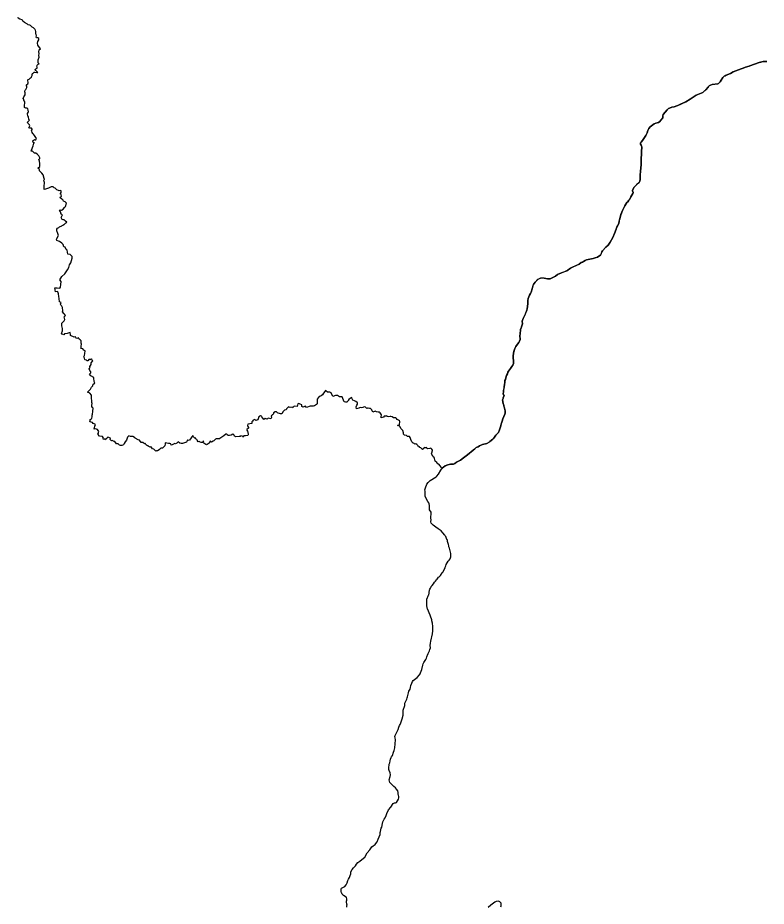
# Model space of a CAD drawing. Extents: x -74 to -34.8, y -33.8 to 5.3.
# Drawn here: x -55.684 to -53.221, y -25.511 to -22.587 of the extents above; entities that cross this region are included whole.
import ezdxf

# ---------------------------------------------------------------- set-up
doc = ezdxf.new("R2010")
doc.units = 0
doc.header["$LTSCALE"] = 2
doc.layers.add('UFEBRASIL', color=7, linetype='Continuous')

msp = doc.modelspace()

# ---------------------------------------------------------------- linework, layer by layer
at = {"layer": 'UFEBRASIL'}
for points in [[(-53.2186, -22.7312), (-53.2234, -22.731), (-53.2287, -22.7312), (-53.2309, -22.7314), (-53.24, -22.7335), (-53.2441, -22.7347), (-53.2749, -22.7449), (-53.2773, -22.7461), (-53.2889, -22.7496), (-53.2914, -22.7509), (-53.3001, -22.7539), (-53.3027, -22.7553), (-53.3291, -22.7652), (-53.3378, -22.7703), (-53.352, -22.7757), (-53.3557, -22.778), (-53.3595, -22.7796), (-53.3638, -22.7836), (-53.3691, -22.7923), (-53.3724, -22.7985), (-53.3775, -22.8032), (-53.3798, -22.8044), (-53.3987, -22.8067), (-53.4041, -22.8088), (-53.408, -22.8114), (-53.4104, -22.8139), (-53.4117, -22.8157), (-53.4195, -22.8245), (-53.4217, -22.8262), (-53.4237, -22.8273), (-53.4297, -22.833), (-53.4509, -22.8419), (-53.471, -22.8553), (-53.4848, -22.8639), (-53.5031, -22.8718), (-53.5121, -22.8757), (-53.5152, -22.8769), (-53.5236, -22.8801), (-53.531, -22.8811), (-53.5339, -22.8821), (-53.5363, -22.8833), (-53.5419, -22.8862), (-53.5468, -22.8901), (-53.5594, -22.906), (-53.5605, -22.9095), (-53.5608, -22.9162), (-53.5686, -22.9258), (-53.5708, -22.9285), (-53.5754, -22.9317), (-53.5844, -22.934), (-53.5893, -22.9362), (-53.6026, -22.9461), (-53.6074, -22.9513), (-53.6106, -22.9577), (-53.6127, -22.9661), (-53.6166, -22.9742), (-53.6283, -22.9909), (-53.6324, -22.9965), (-53.6341, -22.9985), (-53.6346, -23.0007), (-53.6339, -23.0035), (-53.6323, -23.0066), (-53.6299, -23.0135), (-53.6301, -23.018), (-53.6311, -23.0226), (-53.6314, -23.0394), (-53.6322, -23.0473), (-53.6319, -23.0516), (-53.6327, -23.0643), (-53.6322, -23.0703), (-53.6337, -23.0824), (-53.6341, -23.0925), (-53.6359, -23.1057), (-53.636, -23.1192), (-53.6366, -23.125), (-53.639, -23.1289), (-53.6481, -23.1367), (-53.6548, -23.1442), (-53.6603, -23.1545), (-53.6605, -23.1571), (-53.659, -23.1628), (-53.6599, -23.1658), (-53.6663, -23.1767), (-53.668, -23.1824), (-53.6694, -23.1843), (-53.6733, -23.1874), (-53.6766, -23.1925), (-53.6796, -23.1953), (-53.6857, -23.206), (-53.6936, -23.2214), (-53.6994, -23.2356), (-53.7037, -23.2521), (-53.7041, -23.254), (-53.705, -23.2581), (-53.7056, -23.2633), (-53.7088, -23.2704), (-53.7129, -23.2782), (-53.7149, -23.2834), (-53.7197, -23.2976), (-53.7252, -23.3104), (-53.7341, -23.3253), (-53.7413, -23.3356), (-53.7485, -23.3423), (-53.7593, -23.354), (-53.7614, -23.3575), (-53.7664, -23.3681), (-53.7711, -23.3721), (-53.776, -23.3753), (-53.7841, -23.3776), (-53.7902, -23.3799), (-53.8068, -23.3829), (-53.8092, -23.3835), (-53.8116, -23.3841), (-53.816, -23.3856), (-53.8221, -23.3891), (-53.8264, -23.3919), (-53.8292, -23.393), (-53.8366, -23.3976), (-53.8528, -23.4053), (-53.8558, -23.4068), (-53.8644, -23.4117), (-53.8735, -23.4177), (-53.8766, -23.4198), (-53.8804, -23.4212), (-53.8845, -23.423), (-53.8943, -23.4262), (-53.9075, -23.4323), (-53.9145, -23.4375), (-53.9251, -23.4432), (-53.9321, -23.4459), (-53.9408, -23.4463), (-53.9509, -23.4445), (-53.9619, -23.4437), (-53.9637, -23.444), (-53.9727, -23.4485), (-53.9815, -23.4569), (-53.9874, -23.4666), (-53.9906, -23.479), (-53.9947, -23.4904), (-53.9968, -23.4945), (-54.0002, -23.4997), (-54.0043, -23.5111), (-54.0051, -23.5176), (-54.0052, -23.5283), (-54.0073, -23.5447), (-54.0085, -23.549), (-54.0139, -23.5629), (-54.0178, -23.5726), (-54.0209, -23.5769), (-54.024, -23.5861), (-54.0232, -23.5946), (-54.0234, -23.5973), (-54.0262, -23.6044), (-54.0281, -23.6107), (-54.0291, -23.6134), (-54.0306, -23.6282), (-54.0311, -23.6329), (-54.0309, -23.6461), (-54.0322, -23.6517), (-54.0346, -23.6559), (-54.0397, -23.6616), (-54.0446, -23.6687), (-54.0476, -23.6759), (-54.0511, -23.6872), (-54.0519, -23.6904), (-54.0535, -23.7017), (-54.0519, -23.7211), (-54.0526, -23.7251), (-54.0537, -23.728), (-54.0549, -23.7306), (-54.0574, -23.7349), (-54.062, -23.7418), (-54.0659, -23.7461), (-54.0685, -23.7503), (-54.0705, -23.754), (-54.0724, -23.7592), (-54.0757, -23.7645), (-54.0781, -23.7725), (-54.079, -23.7774), (-54.0805, -23.7809), (-54.0811, -23.7892), (-54.082, -23.7927), (-54.0831, -23.803), (-54.0839, -23.807), (-54.0854, -23.8136), (-54.0851, -23.8182), (-54.0861, -23.8252), (-54.0853, -23.8282), (-54.0831, -23.8311), (-54.0864, -23.8381), (-54.0864, -23.8407), (-54.087, -23.8427), (-54.0881, -23.8445), (-54.0862, -23.8563), (-54.085, -23.8605), (-54.0839, -23.8622), (-54.084, -23.865), (-54.0827, -23.8673), (-54.0794, -23.8808), (-54.0799, -23.889), (-54.0805, -23.8913), (-54.0874, -23.9077), (-54.0895, -23.9151), (-54.0918, -23.9214), (-54.0931, -23.924), (-54.0943, -23.9299), (-54.098, -23.9439), (-54.1018, -23.952), (-54.1104, -23.9608), (-54.1175, -23.9713), (-54.1203, -23.9741), (-54.1297, -23.9821), (-54.1327, -23.9842), (-54.1403, -23.9884), (-54.1542, -23.9922), (-54.1642, -23.9965), (-54.169, -23.999), (-54.1747, -24.002), (-54.1809, -24.0065), (-54.185, -24.0104), (-54.2038, -24.0252), (-54.2172, -24.036), (-54.2273, -24.0433), (-54.2402, -24.05), (-54.2453, -24.054), (-54.2495, -24.0559), (-54.2553, -24.0568), (-54.2599, -24.0569), (-54.2689, -24.059), (-54.2768, -24.0623), (-54.2841, -24.0676), (-54.2893, -24.0684), (-54.2907, -24.0668), (-54.2932, -24.0614), (-54.2978, -24.0568), (-54.3016, -24.0549), (-54.3041, -24.0509), (-54.31, -24.0463), (-54.312, -24.0381), (-54.3136, -24.0341), (-54.3171, -24.032), (-54.3178, -24.0286), (-54.3216, -24.0245), (-54.322, -24.0224), (-54.3215, -24.0193), (-54.3188, -24.0118), (-54.3189, -24.0105), (-54.3212, -24.0075), (-54.3242, -24.0038), (-54.3279, -24.0052), (-54.3357, -24.006), (-54.3371, -24.0041), (-54.3379, -24.0016), (-54.3407, -24.0028), (-54.3429, -24.0029), (-54.3463, -24.0014), (-54.3476, -24.0048), (-54.352, -24.0077), (-54.355, -24.005), (-54.3577, -24.0031), (-54.3607, -24.0011), (-54.3622, -23.999), (-54.3655, -23.9989), (-54.3658, -23.9966), (-54.3679, -23.9939), (-54.3699, -23.992), (-54.3742, -23.9894), (-54.3771, -23.991), (-54.379, -23.9886), (-54.3812, -23.9868), (-54.3838, -23.9868), (-54.3848, -23.9849), (-54.3869, -23.9828), (-54.3898, -23.9748), (-54.3915, -23.9721), (-54.3927, -23.9691), (-54.3943, -23.9653), (-54.3974, -23.9651), (-54.4013, -23.9648), (-54.4049, -23.9625), (-54.4113, -23.9612), (-54.4147, -23.9581), (-54.4143, -23.9534), (-54.4165, -23.9461), (-54.419, -23.9434), (-54.422, -23.9405), (-54.4262, -23.9321), (-54.4268, -23.9311), (-54.43, -23.9297), (-54.4319, -23.929), (-54.4341, -23.9291), (-54.4313, -23.9277), (-54.4275, -23.9267), (-54.4262, -23.9157), (-54.4277, -23.9135), (-54.4312, -23.9112), (-54.4348, -23.9092), (-54.4377, -23.9061), (-54.4401, -23.9043), (-54.4433, -23.9044), (-54.4467, -23.9034), (-54.452, -23.9007), (-54.4563, -23.8991), (-54.4587, -23.8998), (-54.4628, -23.9007), (-54.4665, -23.8992), (-54.4693, -23.8977), (-54.4719, -23.8979), (-54.4777, -23.8979), (-54.4802, -23.9013), (-54.4873, -23.9037), (-54.4877, -23.9005), (-54.4868, -23.894), (-54.4916, -23.8876), (-54.493, -23.8852), (-54.4974, -23.8848), (-54.5029, -23.8844), (-54.5073, -23.8824), (-54.5149, -23.8852), (-54.5173, -23.8814), (-54.5183, -23.8779), (-54.5206, -23.8755), (-54.5232, -23.8736), (-54.5264, -23.8727), (-54.5301, -23.8718), (-54.5325, -23.8726), (-54.5352, -23.8732), (-54.5389, -23.8691), (-54.5434, -23.8681), (-54.5483, -23.8695), (-54.553, -23.8708), (-54.5568, -23.8701), (-54.5616, -23.8722), (-54.5686, -23.8745), (-54.5703, -23.868), (-54.5679, -23.8627), (-54.5659, -23.859), (-54.5658, -23.8539), (-54.5672, -23.8535), (-54.5707, -23.8504), (-54.5756, -23.848), (-54.5815, -23.8458), (-54.5833, -23.8418), (-54.5842, -23.837), (-54.5868, -23.8381), (-54.5891, -23.839), (-54.5945, -23.8439), (-54.5966, -23.8469), (-54.5976, -23.849), (-54.6008, -23.8522), (-54.602, -23.8523), (-54.605, -23.852), (-54.6097, -23.8514), (-54.6166, -23.835), (-54.6249, -23.8351), (-54.6314, -23.83), (-54.6383, -23.8306), (-54.6468, -23.8338), (-54.6526, -23.8215), (-54.6545, -23.82), (-54.657, -23.8197), (-54.659, -23.8193), (-54.6643, -23.8192), (-54.6694, -23.8154), (-54.6695, -23.8125), (-54.6779, -23.8226), (-54.681, -23.8284), (-54.6857, -23.832), (-54.6876, -23.8326), (-54.6916, -23.8338), (-54.6986, -23.842), (-54.6985, -23.8507), (-54.6979, -23.8578), (-54.7001, -23.8599), (-54.707, -23.8646), (-54.7081, -23.8645), (-54.7116, -23.865), (-54.7212, -23.8656), (-54.7333, -23.8697), (-54.7366, -23.8659), (-54.7453, -23.8687), (-54.7484, -23.8661), (-54.7493, -23.861), (-54.7546, -23.8587), (-54.7591, -23.8567), (-54.7619, -23.8581), (-54.764, -23.8662), (-54.7746, -23.8654), (-54.7765, -23.8681), (-54.7791, -23.8706), (-54.7809, -23.869), (-54.787, -23.8703), (-54.7901, -23.8685), (-54.7928, -23.8681), (-54.796, -23.8711), (-54.797, -23.8719), (-54.7991, -23.8739), (-54.8007, -23.8772), (-54.8058, -23.8792), (-54.8076, -23.8813), (-54.8107, -23.8836), (-54.8143, -23.8904), (-54.8188, -23.8903), (-54.8228, -23.8899), (-54.8268, -23.8881), (-54.8295, -23.8871), (-54.8322, -23.8846), (-54.8363, -23.8839), (-54.8417, -23.8878), (-54.8422, -23.8902), (-54.8447, -23.8927), (-54.847, -23.8937), (-54.8478, -23.8957), (-54.8498, -23.897), (-54.8492, -23.9026), (-54.8508, -23.9076), (-54.8601, -23.9052), (-54.8614, -23.9072), (-54.8631, -23.9082), (-54.8692, -23.9063), (-54.8735, -23.9093), (-54.8771, -23.9053), (-54.8807, -23.9009), (-54.8811, -23.8986), (-54.8851, -23.897), (-54.8909, -23.9002), (-54.8936, -23.9108), (-54.9008, -23.9123), (-54.9034, -23.9096), (-54.9092, -23.9119), (-54.9116, -23.9144), (-54.9134, -23.9171), (-54.9133, -23.9221), (-54.9269, -23.9248), (-54.9273, -23.9294), (-54.9265, -23.9323), (-54.9241, -23.9352), (-54.9242, -23.9374), (-54.9298, -23.9423), (-54.9303, -23.9443), (-54.928, -23.9482), (-54.9264, -23.9506), (-54.9268, -23.9537), (-54.9258, -23.9559), (-54.9253, -23.9603), (-54.9271, -23.9618), (-54.9338, -23.9632), (-54.9394, -23.9629), (-54.9414, -23.9674), (-54.9422, -23.965), (-54.9449, -23.9646), (-54.9494, -23.9635), (-54.9518, -23.9652), (-54.9553, -23.9655), (-54.9667, -23.9662), (-54.9705, -23.9643), (-54.9727, -23.9603), (-54.9764, -23.9577), (-54.9812, -23.961), (-54.9871, -23.9618), (-54.991, -23.9623), (-54.995, -23.9601), (-54.9955, -23.9579), (-54.9986, -23.9576), (-55.0053, -23.9628), (-55.0184, -23.9715), (-55.0201, -23.9726), (-55.0235, -23.9729), (-55.0267, -23.9731), (-55.0285, -23.9727), (-55.0313, -23.9734), (-55.0333, -23.9739), (-55.035, -23.9764), (-55.0368, -23.9779), (-55.0388, -23.9797), (-55.0406, -23.9808), (-55.046, -23.9842), (-55.0514, -23.981), (-55.0527, -23.9863), (-55.0533, -23.9869), (-55.0601, -23.992), (-55.0627, -23.9931), (-55.0643, -23.9921), (-55.0717, -23.9875), (-55.0734, -23.985), (-55.0729, -23.98), (-55.0753, -23.9847), (-55.0803, -23.9847), (-55.0832, -23.9835), (-55.0852, -23.9822), (-55.0904, -23.9826), (-55.093, -23.9776), (-55.0942, -23.975), (-55.0969, -23.9737), (-55.0987, -23.9723), (-55.0986, -23.9693), (-55.1007, -23.9706), (-55.107, -23.9652), (-55.1072, -23.9619), (-55.1184, -23.9772), (-55.1227, -23.9787), (-55.1247, -23.9761), (-55.1262, -23.9795), (-55.1287, -23.9837), (-55.1381, -23.987), (-55.1419, -23.9879), (-55.1457, -23.9888), (-55.1499, -23.9876), (-55.1559, -23.9832), (-55.1579, -23.9856), (-55.1599, -23.9878), (-55.1647, -23.9895), (-55.1671, -23.9887), (-55.1756, -23.9933), (-55.1787, -23.9938), (-55.1803, -23.9898), (-55.183, -23.9879), (-55.1874, -23.9884), (-55.1929, -23.9868), (-55.1984, -23.9867), (-55.199, -23.9894), (-55.1994, -23.9958), (-55.2017, -23.9982), (-55.2045, -24.0008), (-55.2069, -24.0036), (-55.2114, -24.0041), (-55.2153, -24.0058), (-55.2187, -24.0097), (-55.2239, -24.0125), (-55.2272, -24.013), (-55.229, -24.014), (-55.2329, -24.0101), (-55.2354, -24.0066), (-55.2404, -24.006), (-55.2429, -24.0029), (-55.2438, -24.0012), (-55.246, -23.9982), (-55.248, -24.0001), (-55.2521, -23.9987), (-55.2541, -23.9966), (-55.2569, -23.9962), (-55.2603, -23.9941), (-55.262, -23.9917), (-55.2642, -23.9875), (-55.2663, -23.9894), (-55.2704, -23.9877), (-55.271, -23.9855), (-55.2744, -23.9848), (-55.2778, -23.9846), (-55.2833, -23.9777), (-55.2874, -23.9759), (-55.2969, -23.9712), (-55.2987, -23.9698), (-55.3027, -23.9669), (-55.3042, -23.965), (-55.3123, -23.9651), (-55.3177, -23.9629), (-55.3223, -23.9677), (-55.3262, -23.9777), (-55.3299, -23.9831), (-55.3339, -23.9886), (-55.3361, -23.993), (-55.3412, -23.9946), (-55.3455, -23.9946), (-55.3493, -23.9936), (-55.353, -23.9897), (-55.3585, -23.9892), (-55.364, -23.9822), (-55.3668, -23.9814), (-55.3725, -23.9788), (-55.3755, -23.9798), (-55.3793, -23.975), (-55.3783, -23.9706), (-55.3876, -23.9675), (-55.3901, -23.9707), (-55.3895, -23.9722), (-55.392, -23.9723), (-55.3943, -23.9735), (-55.3964, -23.9762), (-55.3976, -23.9741), (-55.4029, -23.9742), (-55.4018, -23.9705), (-55.4053, -23.9649), (-55.4148, -23.964), (-55.42, -23.9573), (-55.4183, -23.9544), (-55.4176, -23.9515), (-55.4168, -23.9485), (-55.421, -23.9428), (-55.4221, -23.9422), (-55.427, -23.9397), (-55.4328, -23.9407), (-55.4297, -23.9316), (-55.4279, -23.9263), (-55.4328, -23.924), (-55.4353, -23.9222), (-55.4381, -23.9192), (-55.4423, -23.9184), (-55.4453, -23.9173), (-55.4463, -23.9169), (-55.4453, -23.9143), (-55.4449, -23.9097), (-55.4432, -23.9081), (-55.4415, -23.9067), (-55.4395, -23.9049), (-55.4389, -23.9005), (-55.4387, -23.8983), (-55.4383, -23.8947), (-55.438, -23.8919), (-55.4377, -23.8893), (-55.4371, -23.8854), (-55.4367, -23.882), (-55.4363, -23.8778), (-55.436, -23.8753), (-55.4356, -23.8724), (-55.4373, -23.8695), (-55.4395, -23.8661), (-55.4397, -23.8627), (-55.439, -23.8572), (-55.4403, -23.8536), (-55.4402, -23.846), (-55.4405, -23.8414), (-55.4407, -23.8386), (-55.4412, -23.8326), (-55.4415, -23.8293), (-55.4467, -23.8228), (-55.4485, -23.822), (-55.4527, -23.8203), (-55.4526, -23.8185), (-55.4484, -23.8143), (-55.4441, -23.8092), (-55.4411, -23.8034), (-55.4369, -23.7981), (-55.4351, -23.7933), (-55.4302, -23.7901), (-55.4307, -23.7871), (-55.4324, -23.7825), (-55.4335, -23.7752), (-55.4338, -23.7711), (-55.4432, -23.7657), (-55.4472, -23.7602), (-55.4428, -23.756), (-55.4432, -23.7529), (-55.4467, -23.748), (-55.4487, -23.7423), (-55.4453, -23.7382), (-55.4466, -23.735), (-55.442, -23.7282), (-55.4426, -23.7229), (-55.4363, -23.7168), (-55.4399, -23.7128), (-55.4411, -23.7101), (-55.4425, -23.7126), (-55.4446, -23.7124), (-55.4494, -23.7124), (-55.452, -23.7148), (-55.4528, -23.7161), (-55.4554, -23.7163), (-55.457, -23.7141), (-55.4615, -23.7127), (-55.4635, -23.712), (-55.4642, -23.7074), (-55.4665, -23.7035), (-55.464, -23.6988), (-55.4634, -23.6926), (-55.4622, -23.6839), (-55.4667, -23.6807), (-55.4692, -23.677), (-55.476, -23.6752), (-55.4752, -23.6738), (-55.4748, -23.6678), (-55.4741, -23.6613), (-55.4746, -23.6581), (-55.4747, -23.6505), (-55.4781, -23.6469), (-55.4819, -23.6445), (-55.484, -23.6403), (-55.4895, -23.6429), (-55.4915, -23.6421), (-55.4933, -23.6378), (-55.4981, -23.6383), (-55.5103, -23.6326), (-55.5099, -23.63), (-55.5111, -23.6232), (-55.5207, -23.6259), (-55.5304, -23.6278), (-55.5321, -23.6303), (-55.5372, -23.6281), (-55.5399, -23.6252), (-55.5379, -23.6212), (-55.536, -23.6173), (-55.5363, -23.6101), (-55.5384, -23.6009), (-55.5382, -23.5919), (-55.531, -23.5845), (-55.5284, -23.5803), (-55.5312, -23.5716), (-55.5265, -23.5674), (-55.5304, -23.5629), (-55.5322, -23.5601), (-55.5361, -23.555), (-55.535, -23.5512), (-55.5369, -23.5412), (-55.5377, -23.539), (-55.539, -23.5368), (-55.5406, -23.5338), (-55.5426, -23.53), (-55.5404, -23.5247), (-55.5467, -23.5226), (-55.5476, -23.5113), (-55.5482, -23.5045), (-55.5496, -23.4962), (-55.5517, -23.4894), (-55.5534, -23.4882), (-55.559, -23.4887), (-55.5607, -23.4821), (-55.5621, -23.4762), (-55.5539, -23.4757), (-55.545, -23.4773), (-55.5432, -23.474), (-55.5419, -23.4647), (-55.5406, -23.4555), (-55.5447, -23.4493), (-55.5383, -23.439), (-55.5293, -23.4299), (-55.5271, -23.4272), (-55.5243, -23.4233), (-55.5227, -23.4199), (-55.5204, -23.4165), (-55.5156, -23.4096), (-55.5133, -23.4004), (-55.5095, -23.3935), (-55.5045, -23.3785), (-55.5051, -23.3731), (-55.5065, -23.3703), (-55.5107, -23.3668), (-55.5194, -23.3652), (-55.5206, -23.3523), (-55.524, -23.3494), (-55.5274, -23.3426), (-55.5321, -23.3411), (-55.5346, -23.3334), (-55.5384, -23.3295), (-55.5462, -23.3237), (-55.5501, -23.3227), (-55.5548, -23.3205), (-55.5559, -23.3163), (-55.5492, -23.3037), (-55.5519, -23.2967), (-55.5546, -23.2882), (-55.5549, -23.283), (-55.5531, -23.2795), (-55.5485, -23.2774), (-55.5461, -23.2748), (-55.544, -23.2741), (-55.5404, -23.2736), (-55.5389, -23.2722), (-55.5373, -23.2707), (-55.5351, -23.27), (-55.5317, -23.2681), (-55.5295, -23.2661), (-55.5278, -23.2643), (-55.5259, -23.2624), (-55.5227, -23.2597), (-55.5264, -23.2567), (-55.5309, -23.2525), (-55.5346, -23.2518), (-55.5373, -23.2513), (-55.5404, -23.2441), (-55.5367, -23.2358), (-55.5405, -23.234), (-55.5426, -23.2263), (-55.5462, -23.2202), (-55.5429, -23.2193), (-55.5402, -23.2208), (-55.5342, -23.2169), (-55.5301, -23.2117), (-55.5262, -23.2082), (-55.5233, -23.1978), (-55.5253, -23.1949), (-55.5281, -23.193), (-55.5328, -23.1904), (-55.5359, -23.1861), (-55.5389, -23.1846), (-55.5431, -23.1808), (-55.5438, -23.1775), (-55.54, -23.175), (-55.5408, -23.1694), (-55.5445, -23.167), (-55.5408, -23.1627), (-55.5411, -23.1591), (-55.5419, -23.1561), (-55.547, -23.1563), (-55.5493, -23.1553), (-55.555, -23.153), (-55.5582, -23.1502), (-55.5609, -23.1483), (-55.5643, -23.1466), (-55.5668, -23.1441), (-55.5691, -23.1437), (-55.5734, -23.1433), (-55.5829, -23.1485), (-55.5855, -23.1491), (-55.592, -23.1517), (-55.5968, -23.1526), (-55.5973, -23.147), (-55.5964, -23.1425), (-55.5962, -23.1297), (-55.5969, -23.1264), (-55.5982, -23.1213), (-55.5958, -23.1195), (-55.5966, -23.1165), (-55.5997, -23.1042), (-55.6047, -23.0987), (-55.6121, -23.0905), (-55.6124, -23.0861), (-55.6174, -23.0817), (-55.6113, -23.0768), (-55.6109, -23.0697), (-55.611, -23.0664), (-55.6121, -23.0594), (-55.6144, -23.0537), (-55.6115, -23.0501), (-55.6113, -23.0477), (-55.6142, -23.0411), (-55.6174, -23.0383), (-55.6195, -23.0364), (-55.6238, -23.033), (-55.6289, -23.0325), (-55.6327, -23.0282), (-55.6352, -23.0257), (-55.6394, -23.0259), (-55.6351, -23.014), (-55.6329, -23.0083), (-55.6309, -23.0003), (-55.6284, -22.9983), (-55.6333, -22.9973), (-55.6339, -22.9918), (-55.6282, -22.9879), (-55.6266, -22.9892), (-55.6241, -22.9885), (-55.6219, -22.9845), (-55.6264, -22.9779), (-55.6289, -22.9751), (-55.6316, -22.9701), (-55.6336, -22.9677), (-55.6368, -22.9648), (-55.6379, -22.9602), (-55.6382, -22.9576), (-55.6363, -22.9563), (-55.636, -22.9538), (-55.6362, -22.9536), (-55.6384, -22.9506), (-55.6441, -22.9509), (-55.6476, -22.9499), (-55.6439, -22.9424), (-55.6448, -22.94), (-55.6471, -22.9375), (-55.6506, -22.9345), (-55.6516, -22.9311), (-55.6455, -22.9244), (-55.6471, -22.9218), (-55.6481, -22.9129), (-55.6505, -22.9111), (-55.6511, -22.9025), (-55.6495, -22.8987), (-55.6487, -22.8969), (-55.6495, -22.891), (-55.651, -22.8873), (-55.6538, -22.8848), (-55.6568, -22.8851), (-55.6612, -22.8822), (-55.6617, -22.878), (-55.6617, -22.8745), (-55.6599, -22.8681), (-55.6601, -22.864), (-55.6616, -22.8626), (-55.6633, -22.8603), (-55.663, -22.8572), (-55.6659, -22.8525), (-55.6632, -22.8471), (-55.659, -22.841), (-55.6591, -22.8374), (-55.6592, -22.8346), (-55.6603, -22.8309), (-55.6609, -22.8274), (-55.659, -22.8251), (-55.6575, -22.8232), (-55.6562, -22.8207), (-55.6546, -22.819), (-55.6534, -22.8166), (-55.6534, -22.8118), (-55.6557, -22.8086), (-55.6543, -22.807), (-55.6509, -22.8044), (-55.6492, -22.8016), (-55.6499, -22.7992), (-55.6503, -22.795), (-55.6507, -22.7919), (-55.6491, -22.7905), (-55.6465, -22.7895), (-55.6449, -22.7882), (-55.6428, -22.7859), (-55.6413, -22.7847), (-55.639, -22.7827), (-55.6383, -22.7815), (-55.6362, -22.7772), (-55.6368, -22.7738), (-55.6353, -22.7703), (-55.6332, -22.7694), (-55.6307, -22.7671), (-55.6297, -22.7667), (-55.6277, -22.7666), (-55.6213, -22.7674), (-55.618, -22.7675), (-55.6207, -22.7638), (-55.623, -22.7621), (-55.6257, -22.7604), (-55.6266, -22.7576), (-55.6241, -22.7558), (-55.6219, -22.7547), (-55.6202, -22.7534), (-55.6194, -22.7495), (-55.6209, -22.7453), (-55.6197, -22.7433), (-55.6164, -22.7401), (-55.6131, -22.7389), (-55.616, -22.7359), (-55.617, -22.7251), (-55.6134, -22.717), (-55.6139, -22.7116), (-55.6131, -22.7045), (-55.6147, -22.6997), (-55.6136, -22.6928), (-55.6093, -22.689), (-55.6173, -22.6776), (-55.6183, -22.6704), (-55.6172, -22.6649), (-55.6138, -22.66), (-55.6144, -22.6551), (-55.6181, -22.6535), (-55.6216, -22.6529), (-55.6229, -22.6505), (-55.6225, -22.6471), (-55.6235, -22.6424), (-55.6238, -22.64), (-55.6241, -22.637), (-55.6247, -22.6324), (-55.6252, -22.6283), (-55.6265, -22.6266), (-55.6278, -22.625), (-55.6299, -22.6225), (-55.6314, -22.6206), (-55.6368, -22.6178), (-55.6423, -22.6124), (-55.6445, -22.6118), (-55.6492, -22.6105), (-55.6515, -22.6079), (-55.6612, -22.6024), (-55.6666, -22.5986), (-55.6696, -22.594), (-55.6772, -22.5917), (-55.6829, -22.5889), (-55.6837, -22.5867)], [(-54.6006, -25.5147), (-54.6003, -25.5093), (-54.6002, -25.5079), (-54.6005, -25.5041), (-54.601, -25.5019), (-54.6014, -25.5002), (-54.602, -25.4976), (-54.6015, -25.4943), (-54.601, -25.4915), (-54.601, -25.4874), (-54.6015, -25.4831), (-54.6026, -25.482), (-54.6116, -25.4757), (-54.6159, -25.4716), (-54.6176, -25.4684), (-54.6179, -25.4672), (-54.6189, -25.463), (-54.619, -25.4607), (-54.6192, -25.4557), (-54.6193, -25.4541), (-54.618, -25.4521), (-54.6079, -25.4463), (-54.6031, -25.4413), (-54.5999, -25.4344), (-54.5971, -25.4261), (-54.5948, -25.4219), (-54.592, -25.4165), (-54.5897, -25.4107), (-54.5881, -25.4043), (-54.588, -25.4002), (-54.5874, -25.3976), (-54.5829, -25.3901), (-54.5794, -25.3854), (-54.5723, -25.3782), (-54.5691, -25.3725), (-54.5649, -25.3677), (-54.5585, -25.3626), (-54.5516, -25.358), (-54.5419, -25.3493), (-54.5338, -25.3355), (-54.5256, -25.3261), (-54.5212, -25.3193), (-54.5182, -25.3155), (-54.5137, -25.312), (-54.5078, -25.3081), (-54.5052, -25.3053), (-54.5007, -25.2989), (-54.4976, -25.2901), (-54.491, -25.2757), (-54.4909, -25.2683), (-54.4903, -25.2651), (-54.4884, -25.2596), (-54.4875, -25.2547), (-54.486, -25.2516), (-54.4835, -25.2391), (-54.4819, -25.2332), (-54.4774, -25.2247), (-54.4749, -25.2209), (-54.4709, -25.2122), (-54.4693, -25.206), (-54.4639, -25.1945), (-54.4564, -25.1852), (-54.4485, -25.1736), (-54.4461, -25.1716), (-54.4437, -25.1706), (-54.4409, -25.171), (-54.4374, -25.1699), (-54.4303, -25.1595), (-54.4299, -25.1549), (-54.4301, -25.1498), (-54.4307, -25.1454), (-54.4316, -25.1432), (-54.4318, -25.1371), (-54.4335, -25.1316), (-54.4376, -25.1255), (-54.4408, -25.1215), (-54.4456, -25.1178), (-54.4547, -25.109), (-54.4589, -25.1041), (-54.4608, -25.0994), (-54.4614, -25.0948), (-54.4582, -25.0849), (-54.4575, -25.0784), (-54.4578, -25.0727), (-54.4616, -25.0641), (-54.4622, -25.0614), (-54.4622, -25.057), (-54.461, -25.0441), (-54.4594, -25.039), (-54.4577, -25.0333), (-54.4566, -25.0269), (-54.4552, -25.0223), (-54.4538, -25.0192), (-54.4507, -25.0148), (-54.4474, -25.0041), (-54.4448, -24.9989), (-54.4426, -24.9902), (-54.4411, -24.9634), (-54.4414, -24.9575), (-54.4425, -24.9532), (-54.4419, -24.9491), (-54.4317, -24.9301), (-54.4298, -24.9221), (-54.4275, -24.9164), (-54.4253, -24.9131), (-54.4227, -24.9073), (-54.4184, -24.8944), (-54.4157, -24.8829), (-54.4152, -24.8773), (-54.4157, -24.8691), (-54.415, -24.866), (-54.4101, -24.8506), (-54.41, -24.8455), (-54.4094, -24.8426), (-54.4036, -24.8297), (-54.4023, -24.8252), (-54.4007, -24.8218), (-54.3996, -24.8177), (-54.3981, -24.8086), (-54.3964, -24.804), (-54.3928, -24.7972), (-54.3914, -24.7917), (-54.3905, -24.7851), (-54.3873, -24.777), (-54.3846, -24.7715), (-54.3822, -24.7683), (-54.3695, -24.7582), (-54.3617, -24.7497), (-54.3595, -24.7465), (-54.3579, -24.7432), (-54.3539, -24.7317), (-54.3512, -24.7183), (-54.3496, -24.7136), (-54.3473, -24.7092), (-54.3411, -24.6997), (-54.3389, -24.6953), (-54.3377, -24.6909), (-54.3362, -24.6877), (-54.3353, -24.6847), (-54.3331, -24.6793), (-54.3302, -24.6734), (-54.3293, -24.6708), (-54.3274, -24.6666), (-54.3255, -24.6609), (-54.3261, -24.6532), (-54.3251, -24.6459), (-54.3248, -24.6386), (-54.3188, -24.6146), (-54.3179, -24.6049), (-54.3175, -24.5906), (-54.3187, -24.5796), (-54.3206, -24.5716), (-54.3214, -24.5683), (-54.3224, -24.5654), (-54.3247, -24.56), (-54.3267, -24.5536), (-54.3297, -24.5453), (-54.3323, -24.5398), (-54.3351, -24.5329), (-54.3359, -24.5302), (-54.3377, -24.521), (-54.3379, -24.5177), (-54.3379, -24.5137), (-54.3375, -24.5103), (-54.3375, -24.5074), (-54.3371, -24.5006), (-54.3325, -24.488), (-54.3314, -24.4863), (-54.3298, -24.4805), (-54.3298, -24.479), (-54.3287, -24.4709), (-54.3274, -24.4682), (-54.3258, -24.4644), (-54.3236, -24.4599), (-54.3231, -24.4585), (-54.3199, -24.4552), (-54.3161, -24.4504), (-54.3122, -24.4447), (-54.3091, -24.4416), (-54.306, -24.4369), (-54.304, -24.4349), (-54.3011, -24.4316), (-54.2986, -24.4286), (-54.2967, -24.4267), (-54.2922, -24.423), (-54.2866, -24.4141), (-54.2841, -24.4108), (-54.2812, -24.4048), (-54.2776, -24.3971), (-54.2773, -24.3949), (-54.2758, -24.3935), (-54.2753, -24.3905), (-54.2734, -24.3864), (-54.2675, -24.3757), (-54.2645, -24.3724), (-54.2603, -24.3676), (-54.2592, -24.3649), (-54.2585, -24.3609), (-54.2585, -24.3576), (-54.2586, -24.3506), (-54.2631, -24.3333), (-54.2653, -24.3282), (-54.2654, -24.3257), (-54.2667, -24.3211), (-54.2695, -24.3108), (-54.2699, -24.3058), (-54.2713, -24.3038), (-54.2737, -24.2974), (-54.2753, -24.2945), (-54.2775, -24.2922), (-54.2783, -24.29), (-54.2848, -24.282), (-54.2905, -24.2763), (-54.3002, -24.2694), (-54.3074, -24.2632), (-54.3162, -24.257), (-54.3228, -24.2509), (-54.3244, -24.2467), (-54.3245, -24.2428), (-54.3236, -24.2404), (-54.3245, -24.2329), (-54.3248, -24.2305), (-54.3233, -24.2194), (-54.3233, -24.2144), (-54.3284, -24.2066), (-54.329, -24.2016), (-54.3284, -24.1966), (-54.3286, -24.1922), (-54.3296, -24.1864), (-54.3306, -24.1835), (-54.3338, -24.179), (-54.3429, -24.1632), (-54.3433, -24.1457), (-54.3445, -24.1406), (-54.3411, -24.1309), (-54.3381, -24.1252), (-54.3374, -24.1223), (-54.3333, -24.1163), (-54.3315, -24.1141), (-54.3261, -24.1097), (-54.3066, -24.0982), (-54.3046, -24.0956), (-54.2992, -24.0889), (-54.2912, -24.0759), (-54.2859, -24.0689), (-54.2768, -24.0623), (-54.2689, -24.059), (-54.2599, -24.0569), (-54.2553, -24.0568), (-54.2495, -24.0559), (-54.2453, -24.054), (-54.2402, -24.05), (-54.2273, -24.0433), (-54.2172, -24.036), (-54.2038, -24.0252), (-54.185, -24.0104), (-54.1792, -24.0057), (-54.1747, -24.002), (-54.169, -23.999), (-54.1642, -23.9965), (-54.1542, -23.9922), (-54.1403, -23.9884), (-54.1327, -23.9842), (-54.1297, -23.9821), (-54.1203, -23.9741), (-54.1175, -23.9713), (-54.1104, -23.9608), (-54.1018, -23.952), (-54.098, -23.9439), (-54.0943, -23.9299), (-54.0931, -23.924), (-54.0918, -23.9214), (-54.0895, -23.9151), (-54.0874, -23.9077), (-54.0805, -23.8913), (-54.0799, -23.889), (-54.0794, -23.8808), (-54.0827, -23.8673), (-54.084, -23.865), (-54.0839, -23.8622), (-54.085, -23.8605), (-54.0862, -23.8563), (-54.0881, -23.8445), (-54.087, -23.8427), (-54.0864, -23.8407), (-54.0864, -23.8381), (-54.0833, -23.8294), (-54.0853, -23.8282), (-54.0861, -23.8252), (-54.0851, -23.8182), (-54.0854, -23.8136), (-54.0836, -23.8055), (-54.0831, -23.803), (-54.082, -23.7927), (-54.0811, -23.7892), (-54.0805, -23.7809), (-54.079, -23.7774), (-54.0781, -23.7725), (-54.0757, -23.7645), (-54.0724, -23.7592), (-54.0705, -23.754), (-54.0685, -23.7503), (-54.0659, -23.7461), (-54.062, -23.7418), (-54.0574, -23.7349), (-54.0549, -23.7306), (-54.0537, -23.728), (-54.0526, -23.7251), (-54.0519, -23.7211), (-54.0535, -23.7017), (-54.0519, -23.6904), (-54.0508, -23.6859), (-54.0476, -23.6759), (-54.0446, -23.6687), (-54.0397, -23.6616), (-54.0346, -23.6559), (-54.0322, -23.6517), (-54.0309, -23.6461), (-54.0311, -23.6329), (-54.0306, -23.6282), (-54.0291, -23.6134), (-54.0276, -23.61), (-54.0262, -23.6044), (-54.0234, -23.5973), (-54.0232, -23.5946), (-54.024, -23.5861), (-54.0209, -23.5769), (-54.0178, -23.5726), (-54.0127, -23.5616), (-54.0085, -23.549), (-54.0073, -23.5447), (-54.0052, -23.5283), (-54.0051, -23.5176), (-54.0043, -23.5111), (-54.0002, -23.4997), (-53.9968, -23.4945), (-53.9947, -23.4904), (-53.9906, -23.479), (-53.9866, -23.4648), (-53.9815, -23.4569), (-53.972, -23.4478), (-53.9637, -23.444), (-53.9602, -23.4434), (-53.9509, -23.4445), (-53.9408, -23.4463), (-53.9321, -23.4459), (-53.9251, -23.4432), (-53.9145, -23.4375), (-53.9075, -23.4323), (-53.8943, -23.4262), (-53.8831, -23.4226), (-53.8804, -23.4212), (-53.8766, -23.4198), (-53.8644, -23.4117), (-53.8558, -23.4068), (-53.8366, -23.3976), (-53.8292, -23.393), (-53.8245, -23.3915), (-53.8221, -23.3891), (-53.816, -23.3856), (-53.8116, -23.3841), (-53.8068, -23.3829), (-53.7902, -23.3799), (-53.7841, -23.3776), (-53.7755, -23.3751), (-53.7711, -23.3721), (-53.7664, -23.3681), (-53.7622, -23.3593), (-53.7614, -23.3575), (-53.7593, -23.354), (-53.7485, -23.3423), (-53.7413, -23.3356), (-53.7341, -23.3253), (-53.7252, -23.3104), (-53.7197, -23.2976), (-53.7149, -23.2834), (-53.7122, -23.2765), (-53.7088, -23.2704), (-53.7056, -23.2633), (-53.705, -23.2581), (-53.7037, -23.2521), (-53.6993, -23.2349), (-53.6936, -23.2214), (-53.6857, -23.206), (-53.6796, -23.1953), (-53.6766, -23.1925), (-53.6733, -23.1874), (-53.6694, -23.1843), (-53.6681, -23.1811), (-53.6663, -23.1767), (-53.6599, -23.1658), (-53.659, -23.1628), (-53.6605, -23.1571), (-53.6603, -23.1545), (-53.6548, -23.1442), (-53.6481, -23.1367), (-53.6426, -23.1319), (-53.639, -23.1289), (-53.6366, -23.125), (-53.636, -23.1192), (-53.6359, -23.1057), (-53.6341, -23.0925), (-53.6337, -23.0824), (-53.6322, -23.0703), (-53.6327, -23.0643), (-53.6319, -23.0516), (-53.6322, -23.0473), (-53.6314, -23.0394), (-53.6309, -23.0213), (-53.6301, -23.018), (-53.6305, -23.0118), (-53.6323, -23.0066), (-53.634, -23.0034), (-53.6346, -23.0007), (-53.6341, -22.9985), (-53.6324, -22.9965), (-53.6283, -22.9909), (-53.6166, -22.9742), (-53.6127, -22.9661), (-53.6106, -22.9577), (-53.6074, -22.9513), (-53.6026, -22.9461), (-53.5893, -22.9362), (-53.5844, -22.934), (-53.5754, -22.9317), (-53.5708, -22.9285), (-53.5608, -22.9162), (-53.5605, -22.9095), (-53.5594, -22.906), (-53.5468, -22.8901), (-53.5419, -22.8862), (-53.5339, -22.8821), (-53.531, -22.8811), (-53.5236, -22.8801), (-53.5152, -22.8769), (-53.5121, -22.8757), (-53.4848, -22.8639), (-53.471, -22.8553), (-53.4509, -22.8419), (-53.4297, -22.833), (-53.4237, -22.8273), (-53.4217, -22.8262), (-53.4195, -22.8245), (-53.4117, -22.8157), (-53.4104, -22.8139), (-53.408, -22.8114), (-53.4041, -22.8088), (-53.3987, -22.8067), (-53.3798, -22.8044), (-53.3775, -22.8032), (-53.3724, -22.7985), (-53.3691, -22.7923), (-53.3638, -22.7836), (-53.3595, -22.7796), (-53.3557, -22.778), (-53.352, -22.7757), (-53.3378, -22.7703), (-53.3291, -22.7652), (-53.3027, -22.7553), (-53.3001, -22.7539), (-53.2914, -22.7509), (-53.2889, -22.7496), (-53.2773, -22.7461), (-53.2749, -22.7449), (-53.2441, -22.7347), (-53.2384, -22.733), (-53.2309, -22.7314), (-53.2287, -22.7312), (-53.2234, -22.731), (-53.2186, -22.7312)], [(-54.0935, -25.5133), (-54.0927, -25.5096), (-54.0933, -25.501), (-54.0946, -25.4989), (-54.0969, -25.4968), (-54.0996, -25.4957), (-54.1026, -25.495), (-54.109, -25.4958), (-54.1139, -25.4982), (-54.1271, -25.5074), (-54.1362, -25.5153)]]:
    msp.add_lwpolyline(points, dxfattribs=at)

doc.saveas('drawing.dxf')
